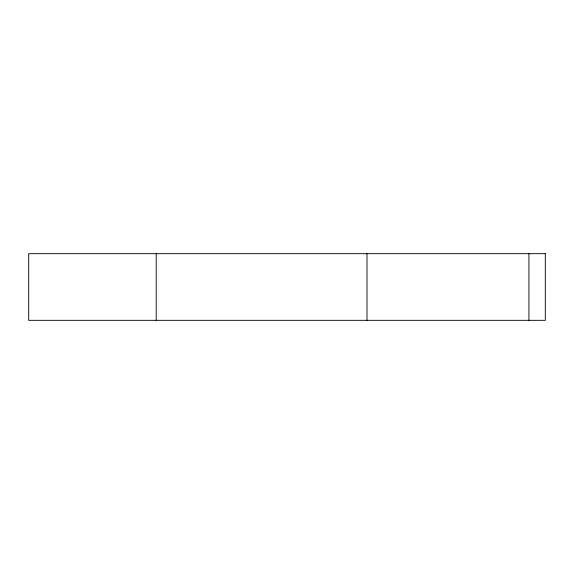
<?xml version="1.0" encoding="UTF-8"?>
<svg xmlns="http://www.w3.org/2000/svg" width="574" height="574" viewBox="0 0 574 574"><rect width="100%" height="100%" fill="white"/><g stroke="black" fill="none" stroke-linecap="round" stroke-linejoin="round"><path stroke-width="0.86" d="M528.927 253.672L528.927 320.328M366.994 253.672L366.994 320.328M156.193 253.672L156.193 320.328M545.3 253.672L28.7 253.672L28.7 320.328L545.3 320.328L545.3 253.672"/></g></svg>
